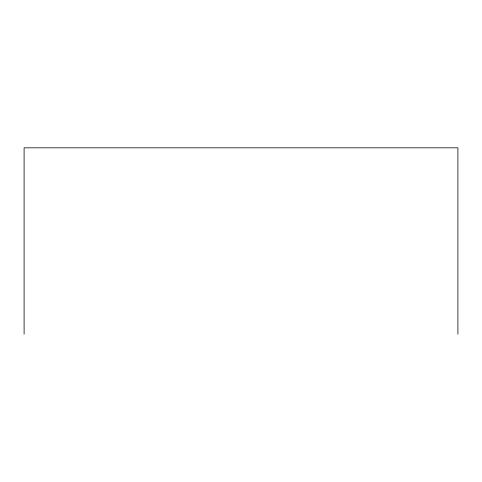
<?xml version="1.0" encoding="UTF-8"?>
<svg xmlns="http://www.w3.org/2000/svg" width="482" height="482" viewBox="0 0 482 482"><rect width="100%" height="100%" fill="white"/><g stroke="black" fill="none" stroke-linecap="round" stroke-linejoin="round"><path stroke-width="0.72" d="M457.9 334.177L457.9 147.823L24.1 147.823L24.1 334.177"/></g></svg>
